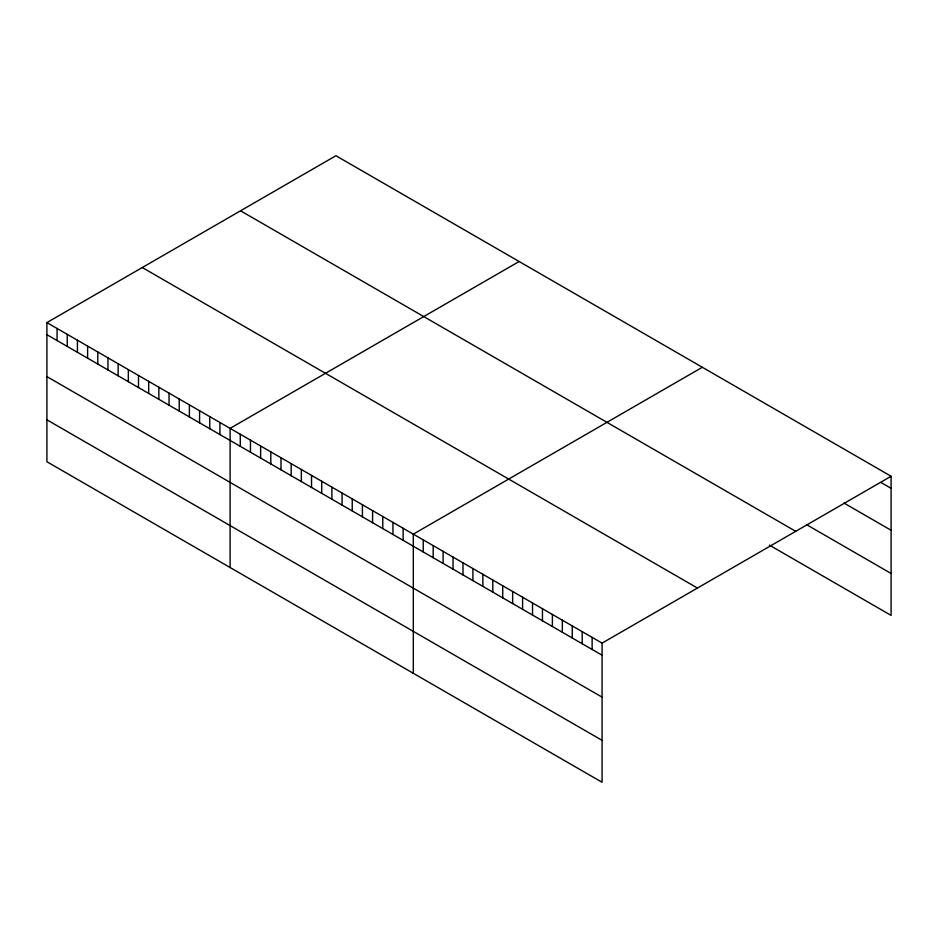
<?xml version="1.0" encoding="UTF-8"?>
<svg xmlns="http://www.w3.org/2000/svg" width="938" height="938" viewBox="0 0 938 938"><rect width="100%" height="100%" fill="white"/><g stroke="black" fill="none" stroke-linecap="round" stroke-linejoin="round"><path stroke-width="1.41" d="M46.9 322.602L602.067 643.128L602.067 782.269L46.9 461.742L46.9 322.602L335.933 155.731L891.1 476.258L891.1 615.398L769.406 545.13M519.136 261.503L230.103 428.373L230.103 567.513M702.339 367.274L413.306 534.144L413.306 673.296M602.067 643.128L891.1 476.258M881.169 482.589L891.1 488.323M843.907 503.014L891.1 530.263M806.657 524.705L891.1 573.47M240.55 210.804L795.717 531.318M142.283 267.529L697.45 588.056M46.9 334.678L602.067 655.193M46.9 376.607L602.067 697.133M46.9 419.814L602.067 740.34M592.136 637.394L592.136 649.459M582.205 631.649L582.205 643.726M572.262 625.916L572.262 637.992M562.331 620.182L562.331 632.259M552.4 614.449L552.4 626.514M542.457 608.715L542.457 620.78M532.526 602.982L532.526 615.047M522.595 597.236L522.595 609.313M512.652 591.503L512.652 603.58M502.721 585.769L502.721 597.846M492.79 580.036L492.79 592.101M482.859 574.302L482.859 586.367M472.916 568.557L472.916 580.634M462.985 562.823L462.985 574.9M453.054 557.09L453.054 569.167M443.111 551.356L443.111 563.421M433.18 545.623L433.18 557.688M423.249 539.878L423.249 551.954M403.129 528.27L403.129 540.347M392.952 522.396L392.952 534.472M382.774 516.521L382.774 528.586M372.597 510.647L372.597 522.712M362.42 504.761L362.42 516.838M352.242 498.887L352.242 510.964M342.065 493.013L342.065 505.09M331.888 487.139L331.888 499.215M321.711 481.264L321.711 493.329M311.533 475.39L311.533 487.455M301.356 469.504L301.356 481.581M291.179 463.63L291.179 475.707M281.001 457.756L281.001 469.832M270.812 451.882L270.812 463.947M260.635 446.007L260.635 458.072M250.458 440.133L250.458 452.198M240.28 434.247L240.28 446.324M219.926 422.499L219.926 434.575M209.749 416.624L209.749 428.689M199.571 410.75L199.571 422.815M189.394 404.864L189.394 416.941M179.217 398.99L179.217 411.067M169.039 393.116L169.039 405.193M158.862 387.242L158.862 399.318M148.685 381.367L148.685 393.432M138.507 375.493L138.507 387.558M128.33 369.607L128.33 381.684M118.141 363.733L118.141 375.81M107.964 357.859L107.964 369.935M97.787 351.985L97.787 364.061M87.609 346.11L87.609 358.175M77.432 340.236L77.432 352.301M67.255 334.35L67.255 346.427M57.077 328.476L57.077 340.553"/></g></svg>
